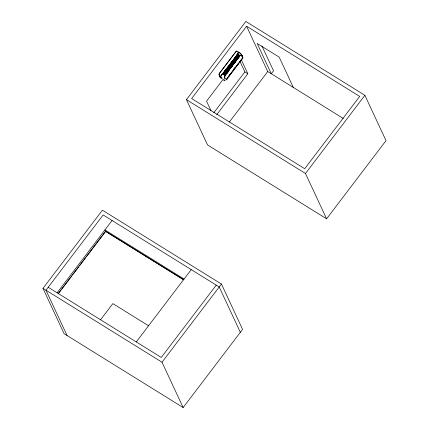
<?xml version="1.0" encoding="UTF-8"?>
<svg xmlns="http://www.w3.org/2000/svg" width="429" height="429" viewBox="0 0 429 429"><rect width="100%" height="100%" fill="white"/><g stroke="black" fill="none" stroke-linecap="round" stroke-linejoin="round"><path stroke-width="0.64" d="M224.914 75.316L224.882 74.823L238.669 56.88L225.842 73.638C224.582 74.378 224.689 76.619 225.97 74.035L239.784 55.657L239.983 55.861M237.977 54.815L237.591 54.269L223.632 72.539L226.571 68.828M238.352 54.66L237.58 54.199L236.652 55.432L237.58 54.177L238.385 55.003A10.591 2.365 37.2 0 0 238.175 54.901L238.245 54.606L238.937 55.035M238.175 54.88L237.961 54.612L223.262 74.104L237.977 54.612L238.116 54.907A10.376 2.317 37.2 0 1 238.921 55.416M223.654 74.008L223.697 74.303L238.358 54.853L223.825 74.448L222.748 73.713L237.859 54.37M223.686 74.356L223.568 74.029M224.533 74.673L225.043 75.252L239.918 55.684L225.048 75.273C225.263 74.63 222.083 73.472 223.563 73.944A10.376 2.349 37.3 0 1 224.383 74.474L224.523 74.566M223.525 73.965L238.133 54.778L223.498 74.067C222.56 73.348 223.08 74.716 224.094 72.555L234.073 59.422M237.848 54.735L238.015 54.451M237.897 51.871L236.711 51.099L236.111 51.426L219.299 73.541L219.037 74.684M218.994 74.163L220.216 77.322L220.667 77.552M237.575 54.617C237.988 54.483 237.795 54.338 237.698 54.596L223.064 73.718L223.332 73.82M223.477 74.244L223.6 74.002M239.393 55.33L238.738 55.073L239.924 55.69L225.885 73.756C224.437 75.536 225.145 74.887 223.75 74.206L238.599 54.832M220.983 75.595L220.989 76.142L221.954 74.147L221.605 74.539M224.002 74.48L238.792 55.148L239.071 55.518M224.206 74.716L224.388 74.48M238.063 54.687L238.932 55.287L224.249 74.549C225.718 75.584 223.761 75.107 225.879 73.734M238.39 54.891L239.318 55.287L224.437 74.85L224.281 74.549L238.991 55.191M224.179 74.474L223.943 74.314L224.415 74.539M239.226 55.62L239.162 55.175M222.935 74.04L224.094 72.555M224.582 74.946L224.346 74.614L224.512 74.919M224.737 74.941C225.477 75.542 223.884 74.614 225.053 74.823L239.891 55.673L236.191 60.58M223.085 73.97L222.951 73.665L237.591 54.269L222.807 73.96M223.021 73.901L222.721 73.729L223.139 73.59M224.41 74.614L224.978 74.898L239.409 55.604L238.69 56.875L239.838 55.663L239.259 55.459L239.908 55.679L239.302 55.4L239.929 55.695L239.43 55.379M240.594 60.714L239.704 61.926M238.84 55.266L238.46 55.078M238.481 54.976L223.911 74.458M224.619 76.888L224.63 77.595M237.682 54.547L236.728 55.652M239.639 55.668L239.339 55.491L239.639 55.647L232.32 65.326C235.178 62.849 239.387 54.451 239.816 55.636L239.489 55.411M224.308 76.845L224.501 76.501M236.685 55.523L237.575 54.188L237.811 54.531M223.97 74.222L223.702 74.137M239.318 55.523L239.532 55.69L224.952 74.898L224.592 74.753M219.122 73.868L219.31 73.547M221.965 74.169L221.096 76.051M221.402 74.941L221.069 75.542L221.981 74.174M240.701 55.207L241.001 54.815M224.716 76.657L225.15 76.072L224.517 77.054L224.635 77.536M239.554 55.464L239.226 55.523M234.942 67.702L234.749 67.954M237.666 53.518L238.476 52.515L238.932 52.504M237.661 53.523L238.476 52.515L237.972 53.105M233.982 59.186L230.411 64.119M237.65 53.437L238.733 52.241L239.8 52.805M237.677 53.459L239.001 52.327M234.046 59.358L230.335 64.055M224.582 74.769L224.946 74.952L239.42 55.475L239.795 55.636M228.55 70.05L224.994 75.048L224.64 74.812L239.167 55.4M228.614 70.115L225.021 75.155L224.721 74.818M225.954 73.976L236.073 60.51L225.016 75.129L238.974 56.901M225.976 74.045L228.652 70.168M224.067 72.49L223.01 73.659L223.289 73.777M240.717 55.593L241.28 54.826M226.48 79.118L235.446 67.321M226.818 79.236L242.771 58.306L242.841 57.507L242.347 58.805M42.98 288.368L102.402 210.183L221.444 284.046L242.573 329.365L183.145 407.55L64.109 333.687L42.98 288.368L162.017 362.232L183.145 407.55M186.427 99.635L245.855 21.45L364.891 95.313L386.02 140.632L326.598 218.817L207.556 144.954L186.427 99.635L305.464 173.498L326.598 218.817M246.595 26.233L191.634 98.541L304.724 168.715L359.679 96.407L246.595 26.233L267.728 71.552L343.313 118.458M219.557 73.182L235.843 51.753L236.535 51.099L236.969 51.501L236.711 51.099M220.056 76.861L220.956 77.536M57.116 292.814L112.076 220.511M221.048 77.579L221.225 78.057L221.069 77.595M221.08 77.981L220.308 77.52L221.133 78.014M58.151 293.656L105.561 231.279L183.58 279.692M224.512 74.684L239.184 55.405L238.98 55.207M58.221 293.811L60.993 290.16M61.787 289.119L71.723 276.04M72.533 274.978L78.587 267.015M79.397 265.953L85.451 257.985M86.256 256.923L105.631 231.429L183.655 279.842M238.583 56.896L225.863 73.691M225.053 74.823L239.484 55.834M235.794 60.425L235.548 60.216L235.805 60.35M240.744 55.609L241.189 55.046M226.877 73.858L228.137 72.201M223.112 79.386L206.558 101.164L210.998 110.693M234.073 69.123L233.73 69.267L234.137 69.037M234.39 68.597L234.127 68.94L234.304 68.431M235.022 67.707L234.942 67.744M236.154 66.334L242.428 58.14M228.813 76.201L231.242 73.005M238.524 63.422L235.693 67.149L238.524 63.481M241.972 58.859L241.355 59.695M228.898 76.142L233.371 70.259M227.778 78.035C227.44 79.167 225.016 80.663 226.592 79.537M213.776 112.806L244.868 71.9L240.143 61.781M216.752 114.65L247.844 73.745L241.178 59.459M229.338 122.061L267.728 71.552M100.563 319.777L112.854 303.609L148.563 325.772M136.277 341.934L191.232 269.627M216.232 285.14L161.272 357.448L48.187 287.274M162.017 362.232L221.444 284.046M305.464 173.498L364.891 95.313M225.938 73.911L236.165 60.553L232.464 65.471M224.694 74.759L225 75.075L224.775 74.764M222.748 73.793L223.782 72.463L222.882 73.874M223.906 74.281L224.142 74.314M238.669 55.003L224.12 74.421L224.378 74.571M223.895 72.458L222.866 73.675L223.128 73.756M239.704 55.55L239.495 55.7M220.42 77.703L220.747 77.794L220.329 77.569M224.78 80.25L223.536 79.944L225.102 80.25M241.361 54.805L242.61 56.912M238.24 51.973L238.733 52.145M241.677 59.416L241.645 59.465A2.998 0.67 37.2 0 1 241.463 59.422M241.361 54.783L241.699 55.003M237.838 54.612L238.138 54.521M239.479 55.518L239.698 55.636M238.937 55.116L239.157 55.282M224.925 74.839L224.941 74.925M239.044 52.3L241.388 54.386M244.868 71.9L247.844 73.745M234.239 68.897L234.309 68.554M220.018 76.909L220.699 77.327M184.084 279.032L104.923 229.917L105.748 231.681M238.749 52.118L239.28 52.864M223.471 74.222L223.686 74.378M236.304 56.231L237.355 56.859M236.277 56.167L237.028 56.687M234.39 59.486L234.009 59.293M233.993 59.272L234.373 59.508M232.711 62.881L231.681 62.312M231.655 62.248L232.078 62.527M229.767 65.567L229.343 65.288L230.4 66.007M227.059 68.393L227.456 68.608M224.721 71.37L225.472 71.89L224.748 71.434M223.525 74.083L223.665 74.174M234.347 59.449L235.022 59.926L234.695 59.663M232.035 62.489L232.421 62.741M229.724 65.53L230.11 65.782M227.799 68.828L227.413 68.57L228.11 69.021M237.023 56.601L237.334 56.8M232.384 62.709L233.011 63.122M230.073 65.75L230.421 65.98M225.466 71.804L225.777 72.008M225.45 71.831L225.799 72.061M237.317 56.826L237.87 57.229M237.334 56.885L237.618 57.062M235.306 60.022L235.022 59.84L235.323 60.081M232.695 62.907L233.253 63.235M230.384 65.948L230.7 66.163M228.089 68.962L228.861 69.552M228.072 68.989L228.389 69.203M226.078 72.244L225.761 72.029L226.33 72.41M237.596 57.009L237.886 57.207M235.285 60.049L235.575 60.248M232.974 63.09L233.263 63.288M226.04 72.211L226.319 72.356M233.237 63.256L233.719 63.594M231.161 66.457L231.408 66.634L230.941 66.275L231.188 66.484M224.855 75.118L224.984 75.15M224.855 75.102L224.989 75.193M240.176 53.046L240.54 53.373M240.744 53.636L241.184 54.167M241.355 54.397L242.197 56.038L241.967 55.545M241.479 54.58L241.666 54.901M224.721 77.724L225.257 78.915M224.694 77.735L225.08 78.545M224.732 77.815L224.93 78.153M241.774 55.207L242.385 56.435M242.149 55.936L242.637 56.891M241.742 54.987L241.988 55.663M242.181 55.926L241.886 55.368M242.321 56.301L242.353 56.44M293.318 87.436L279.182 57.121L257.164 43.458L271.294 73.767L273.53 70.828L261.942 45.973M241.806 56.156L241.977 56.526M239.109 52.569L239.248 52.874M221.616 77.467L222.201 78.802M219.122 74.984L220.216 77.322M240.342 332.303L219.208 286.985L103.148 214.967L45.957 290.213L67.085 335.532M242.83 57.534L242.583 57.931L242.857 57.513M230.952 66.329L230.663 66.13L230.936 66.356"/></g></svg>
